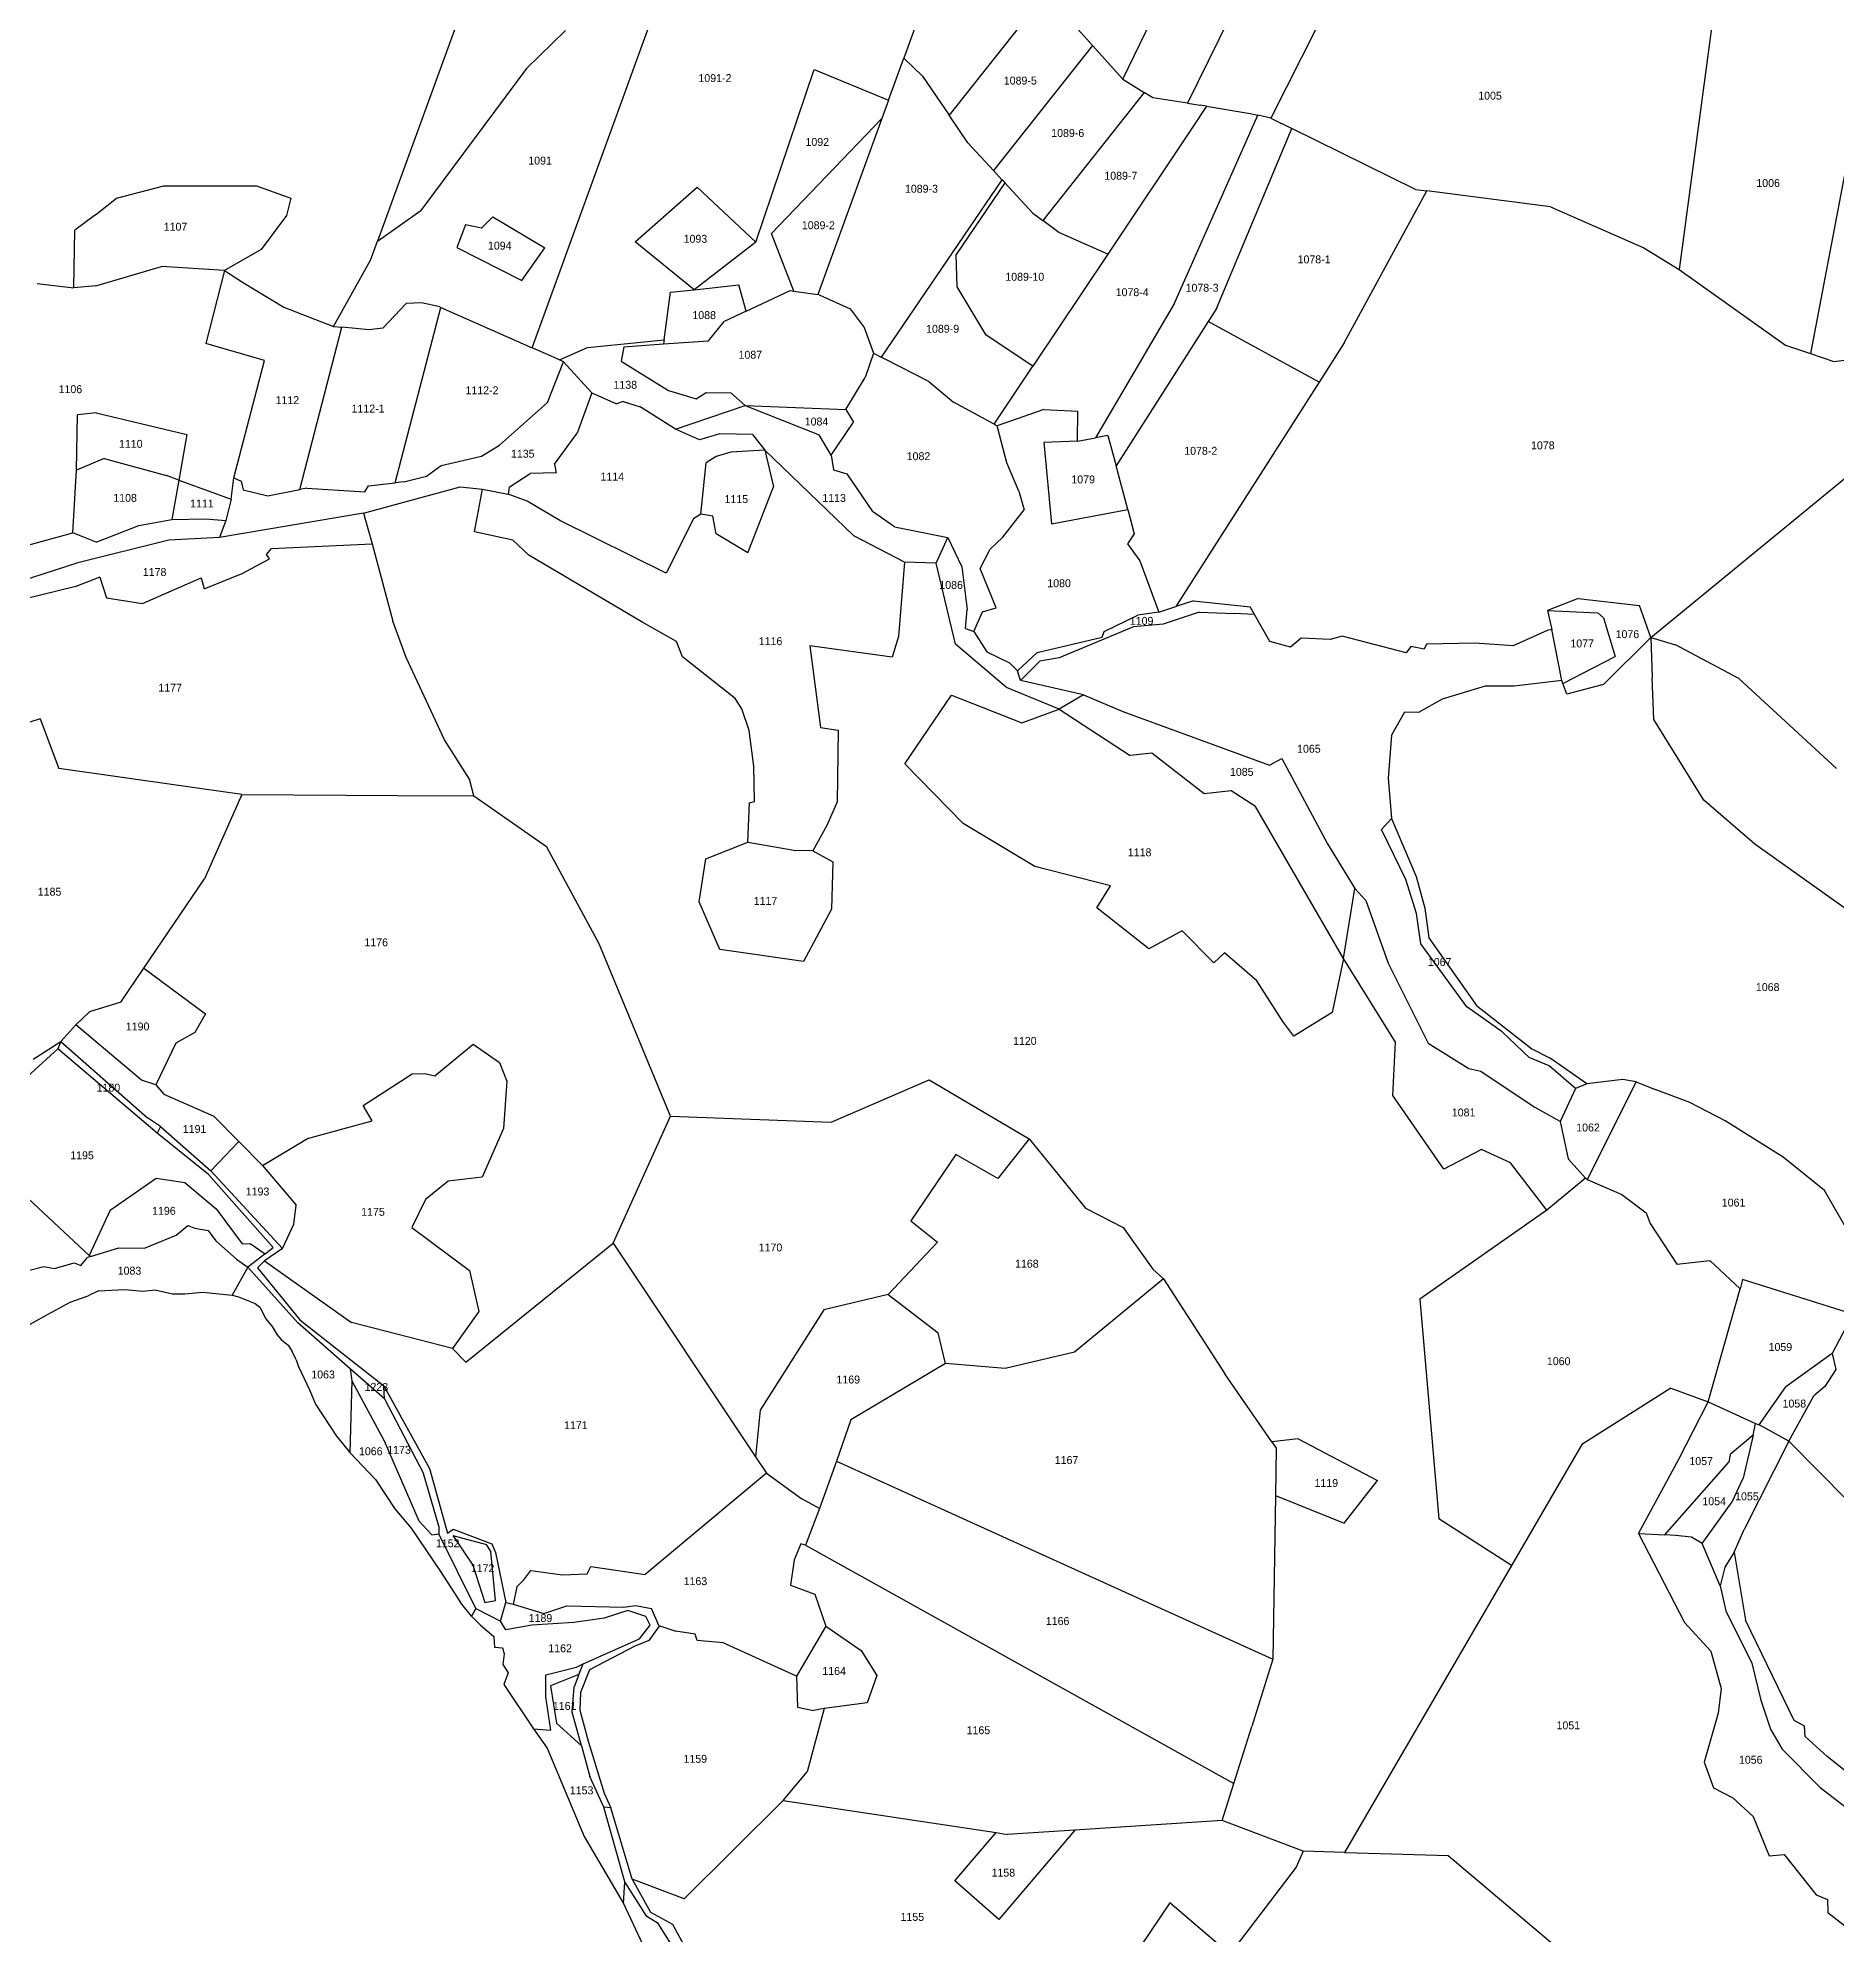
# Model space of a CAD drawing. Header units: metres. Extents: x 215864 to 218449, y 2702083 to 2704249.
# Drawn here: x 216965 to 217532, y 2702556 to 2703154 of the extents above; entities that cross this region are included whole.
import ezdxf
from ezdxf.enums import TextEntityAlignment as Align

# ---------------------------------------------------------------- set-up
doc = ezdxf.new("R2010")
doc.units = ezdxf.units.M

msp = doc.modelspace()

# ---------------------------------------------------------------- linework, layer by layer
at = {"layer": 'LIN'}
for p, q in [((217307.39, 2703140.97), (217352.82, 2703234.14)), ((217118.21, 2703215.71), (217072.42, 2703089.89)), ((217368.54, 2703216.33), (217327.79, 2703133.34)), ((217387.18, 2703194.06), (217354.1, 2703128.6)), ((217121.14, 2703056.21), (217168.11, 2703185.26)), ((217285.23, 2703170.73), (217252.66, 2703129.54)), ((217119.41, 2703144.25), (217131.63, 2703156.23)), ((217243.17, 2703160.84), (217238.34, 2703147.58)), ((217292.29, 2703157.75), (217297.87, 2703151.55)), ((217493.43, 2703159.43), (217482.89, 2703080.93)), ((217297.87, 2703151.55), (217266.67, 2703112.08)), ((217307.39, 2703140.97), (217297.87, 2703151.55)), ((217119.41, 2703144.25), (217086.08, 2703099.54)), ((217191.69, 2703089.54), (217210.1, 2703143.94)), ((217210.1, 2703143.94), (217233.52, 2703134.33)), ((217233.52, 2703134.33), (217238.34, 2703147.58)), ((217244.26, 2703141.89), (217238.34, 2703147.58)), ((217244.26, 2703141.89), (217252.66, 2703129.54)), ((217307.39, 2703140.97), (217314.18, 2703136.76)), ((217233.52, 2703134.33), (217231.4, 2703128.5)), ((217314.18, 2703136.76), (217282.22, 2703096.34)), ((217316.87, 2703135.08), (217314.18, 2703136.76)), ((217327.79, 2703133.34), (217316.87, 2703135.08)), ((217327.79, 2703133.34), (217331.86, 2703132.69)), ((217333.81, 2703132.37), (217329.47, 2703125.87)), ((217333.81, 2703132.37), (217331.86, 2703132.69)), ((217333.81, 2703132.37), (217347.56, 2703130.13)), ((217539.14, 2703132.3), (217524.23, 2703054.45)), ((217196.63, 2703092.3), (217231.4, 2703128.5)), ((217231.4, 2703128.5), (217211.21, 2703073.03)), ((217258.58, 2703120.83), (217252.66, 2703129.54)), ((217329.47, 2703125.87), (217302.69, 2703085.79)), ((217323.71, 2703070.24), (217349.99, 2703129.56)), ((217347.56, 2703130.13), (217349.99, 2703129.56)), ((217354.1, 2703128.6), (217349.99, 2703129.56)), ((217354.1, 2703128.6), (217360.68, 2703125.37)), ((217258.58, 2703120.83), (217266.67, 2703112.08)), ((217337.12, 2703068.79), (217360.68, 2703125.37)), ((217399.72, 2703106.17), (217360.68, 2703125.37)), ((217269.32, 2703109.22), (217231.22, 2703053.29)), ((217270.25, 2703108.21), (217254.85, 2703085.6)), ((217266.67, 2703112.08), (217269.32, 2703109.22)), ((217269.88, 2703108.62), (217269.32, 2703109.22)), ((217269.88, 2703108.62), (217270.25, 2703108.21)), ((217279.07, 2703098.68), (217270.25, 2703108.21)), ((216983.5, 2703098.19), (216990.05, 2703103.36)), ((216990.05, 2703103.36), (217005.03, 2703107.31)), ((217005.03, 2703107.31), (217034.23, 2703107.24)), ((217034.23, 2703107.24), (217045.07, 2703103.38)), ((217045.07, 2703103.38), (217043.64, 2703097.93)), ((217153.61, 2703089.59), (217173.2, 2703106.9)), ((217191.69, 2703089.54), (217173.2, 2703106.9)), ((217377.21, 2703057.75), (217403.29, 2703105.71)), ((217399.72, 2703106.17), (217403.29, 2703105.71)), ((217442.34, 2703100.68), (217403.29, 2703105.71)), ((216983.5, 2703098.19), (216976.99, 2703093.3)), ((217043.64, 2703097.93), (217035.65, 2703087.2)), ((217072.42, 2703089.89), (217086.08, 2703099.54)), ((217108.76, 2703097.54), (217105.23, 2703093.92)), ((217108.76, 2703097.54), (217125.14, 2703087.77)), ((217279.07, 2703098.68), (217282.22, 2703096.34)), ((217287.29, 2703092.57), (217282.22, 2703096.34)), ((217442.34, 2703100.68), (217471.68, 2703087.78)), ((216976.59, 2703075.1), (216976.99, 2703093.3)), ((217070.17, 2703083.81), (217072.42, 2703089.89)), ((217100.18, 2703095.02), (217097.38, 2703087.88)), ((217105.23, 2703093.92), (217100.18, 2703095.02)), ((217203.68, 2703074.1), (217196.63, 2703092.3)), ((217302.69, 2703085.79), (217287.29, 2703092.57)), ((217035.65, 2703087.2), (217024.11, 2703080.54)), ((217058.54, 2703062.96), (217070.17, 2703083.81)), ((217097.38, 2703087.88), (217117.89, 2703077.41)), ((217117.89, 2703077.41), (217125.14, 2703087.77)), ((217172.21, 2703074.53), (217153.61, 2703089.59)), ((217191.69, 2703089.54), (217172.21, 2703074.53)), ((217255.16, 2703075.42), (217254.85, 2703085.6)), ((217302.69, 2703085.79), (217279.02, 2703050.38)), ((217471.68, 2703087.78), (217482.89, 2703080.93)), ((216983.61, 2703075.77), (217004.31, 2703081.86)), ((217024.11, 2703080.54), (217004.31, 2703081.86)), ((217024.11, 2703080.54), (217018.3, 2703057.58)), ((217024.11, 2703080.54), (217029.79, 2703076.91)), ((217482.89, 2703080.93), (217516.39, 2703057.08)), ((216965.1, 2703076.44), (216976.59, 2703075.1)), ((216983.61, 2703075.77), (216976.59, 2703075.1)), ((217029.79, 2703076.91), (217042.8, 2703069.06)), ((217162.76, 2703058.76), (217164.82, 2703073.75)), ((217164.82, 2703073.75), (217172.21, 2703074.53)), ((217172.21, 2703074.53), (217186.3, 2703076.03)), ((217188.66, 2703067.78), (217186.3, 2703076.03)), ((217188.66, 2703067.78), (217202.52, 2703074.27)), ((217202.52, 2703074.27), (217203.68, 2703074.1)), ((217203.68, 2703074.1), (217211.21, 2703073.03)), ((217211.7, 2703072.96), (217211.21, 2703073.03)), ((217211.7, 2703072.96), (217221.44, 2703068.47)), ((217264.29, 2703060.22), (217255.16, 2703075.42)), ((217042.8, 2703069.06), (217058.54, 2703062.96)), ((217081.41, 2703070.14), (217074.12, 2703062.45)), ((217077.95, 2703013.62), (217092.32, 2703068.97)), ((217086.24, 2703070.39), (217081.41, 2703070.14)), ((217092.05, 2703069.1), (217086.24, 2703070.39)), ((217092.05, 2703069.1), (217092.32, 2703068.97)), ((217092.32, 2703068.97), (217121.14, 2703056.21)), ((217188.66, 2703067.78), (217181.72, 2703064.54)), ((217221.44, 2703068.47), (217225.86, 2703062.58)), ((217323.71, 2703070.24), (217298.81, 2703027.81)), ((217335.74, 2703066.63), (217334.37, 2703064.48)), ((217337.12, 2703068.79), (217335.74, 2703066.63)), ((217047.9, 2703011.52), (217061.19, 2703062.71)), ((217058.54, 2703062.96), (217061.19, 2703062.71)), ((217069.76, 2703061.9), (217061.19, 2703062.71)), ((217074.12, 2703062.45), (217069.76, 2703061.9)), ((217176.72, 2703058.46), (217181.72, 2703064.54)), ((217225.86, 2703062.58), (217228.82, 2703054.51)), ((217279.02, 2703050.38), (217264.29, 2703060.22)), ((217334.37, 2703064.48), (217305.28, 2703018.99)), ((217369.29, 2703045.35), (217334.37, 2703064.48)), ((217036.73, 2703052.26), (217018.3, 2703057.58)), ((217129.77, 2703052.39), (217121.14, 2703056.21)), ((217129.77, 2703052.39), (217138.56, 2703056.35)), ((217138.56, 2703056.35), (217162.76, 2703058.76)), ((217150.08, 2703056.55), (217149.2, 2703051.96)), ((217150.08, 2703056.55), (217162.58, 2703057.45)), ((217162.76, 2703058.76), (217162.58, 2703057.45)), ((217162.58, 2703057.45), (217176.72, 2703058.46)), ((217228.82, 2703054.51), (217226.21, 2703046.88)), ((217228.82, 2703054.51), (217231.22, 2703053.29)), ((217377.21, 2703057.75), (217369.29, 2703045.35)), ((217516.39, 2703057.08), (217524.23, 2703054.45)), ((217524.23, 2703054.45), (217531.66, 2703051.95)), ((217531.66, 2703051.95), (217550.29, 2703054.25)), ((217027.1, 2703015.17), (217036.73, 2703052.26)), ((217125.97, 2703038.96), (217131.07, 2703051.81)), ((217131.07, 2703051.81), (217129.77, 2703052.39)), ((217140.01, 2703042), (217131.07, 2703051.81)), ((217149.2, 2703051.96), (217164.14, 2703042.72)), ((217232.48, 2703052.65), (217231.22, 2703053.29)), ((217246.22, 2703045.64), (217232.48, 2703052.65)), ((217266.85, 2703032.16), (217279.02, 2703050.38)), ((217140.01, 2703042), (217135.34, 2703029.29)), ((217140.01, 2703042), (217147.71, 2703038.55)), ((217164.14, 2703042.72), (217172.85, 2703040.11)), ((217172.85, 2703040.11), (217175.98, 2703042.15)), ((217175.98, 2703042.15), (217183.81, 2703042)), ((217183.81, 2703042), (217188.35, 2703038.06)), ((217220.09, 2703036.75), (217226.21, 2703046.88)), ((217246.22, 2703045.64), (217254, 2703039.1)), ((217369.29, 2703045.35), (217324.13, 2702974.64)), ((217110.82, 2703025.49), (217125.97, 2703038.96)), ((217149.82, 2703039.26), (217147.71, 2703038.55)), ((217149.82, 2703039.26), (217155.25, 2703037.62)), ((217166.39, 2703030.57), (217155.25, 2703037.62)), ((217166.39, 2703030.57), (217188.35, 2703038.06)), ((217188.35, 2703038.06), (217220.09, 2703036.75)), ((217188.35, 2703038.06), (217211.63, 2703028.74)), ((217220.09, 2703036.75), (217222.52, 2703032.79)), ((217266.85, 2703032.16), (217254, 2703039.1)), ((217282.5, 2703036.79), (217267.82, 2703031.63)), ((217282.5, 2703036.79), (217293.26, 2703036.21)), ((217293.15, 2703026.74), (217293.26, 2703036.21)), ((216977.48, 2703017.65), (216977.8, 2703035.09)), ((216983.69, 2703035.68), (216977.8, 2703035.09)), ((216983.69, 2703035.68), (217012.25, 2703028.85)), ((217173.98, 2703027.17), (217166.39, 2703030.57)), ((217215.45, 2703022.41), (217222.52, 2703032.79)), ((217266.85, 2703032.16), (217267.82, 2703031.63)), ((217270.84, 2703019.96), (217267.82, 2703031.63)), ((217012.25, 2703028.85), (217009.74, 2703014.52)), ((217105.14, 2703022.09), (217110.82, 2703025.49)), ((217128.23, 2703019.54), (217135.34, 2703029.29)), ((217180.38, 2703029.04), (217173.98, 2703027.17)), ((217190.62, 2703028.92), (217180.38, 2703029.04)), ((217194.54, 2703023.92), (217183.79, 2703023.35)), ((217190.62, 2703028.92), (217194.54, 2703023.92)), ((217194.54, 2703023.92), (217197.22, 2703012.43)), ((217194.54, 2703023.92), (217222.59, 2702996.94)), ((217215.45, 2703022.41), (217211.63, 2703028.74)), ((217293.15, 2703026.74), (217282.53, 2703026.37)), ((217282.53, 2703026.37), (217284.88, 2703000.67)), ((217293.15, 2703026.74), (217298.81, 2703027.81)), ((217302.72, 2703028.54), (217298.81, 2703027.81)), ((217302.72, 2703028.54), (217305.28, 2703018.99)), ((216986.23, 2703021.36), (216977.48, 2703017.65)), ((216986.23, 2703021.36), (217005.83, 2703015.95)), ((217087.81, 2703015.79), (217092.44, 2703019.07)), ((217092.44, 2703019.07), (217105.14, 2703022.09)), ((217128.23, 2703019.54), (217128.78, 2703016.8)), ((217174.39, 2703003.75), (217176.04, 2703019.91)), ((217179.19, 2703021.98), (217176.04, 2703019.91)), ((217183.79, 2703023.35), (217179.19, 2703021.98)), ((217215.45, 2703022.41), (217216.18, 2703017.71)), ((217274.62, 2703011.06), (217270.84, 2703019.96)), ((217308.98, 2703005.22), (217305.28, 2703018.99)), ((216976.36, 2702997.86), (216977.48, 2703017.65)), ((217009.74, 2703014.52), (217005.83, 2703015.95)), ((217009.74, 2703014.52), (217007.55, 2703002.03)), ((217009.74, 2703014.52), (217026.19, 2703008.48)), ((217026.19, 2703008.48), (217027.1, 2703015.17)), ((217027.1, 2703015.17), (217029.36, 2703014.16)), ((217029.36, 2703014.16), (217029.99, 2703011.41)), ((217050.12, 2703011.96), (217047.9, 2703011.52)), ((217050.12, 2703011.96), (217068.36, 2703010.79)), ((217068, 2703004.05), (217098.46, 2703012.42)), ((217068.36, 2703010.79), (217069.57, 2703012.68)), ((217069.57, 2703012.68), (217077.95, 2703013.62)), ((217080.71, 2703013.93), (217077.95, 2703013.62)), ((217080.71, 2703013.93), (217087.81, 2703015.79)), ((217098.46, 2703012.42), (217105.52, 2703011.62)), ((217113.9, 2703012.25), (217113.58, 2703010.08)), ((217113.9, 2703012.25), (217120.48, 2703016.53)), ((217128.78, 2703016.8), (217120.48, 2703016.53)), ((217189.16, 2702991.55), (217197.22, 2703012.43)), ((217216.18, 2703017.71), (217220.4, 2703016.46)), ((217220.4, 2703016.46), (217228.47, 2703004.62)), ((217473.96, 2702964.9), (217537.24, 2703016.81)), ((217026.19, 2703008.48), (217024.57, 2703001.75)), ((217029.99, 2703011.41), (217037.79, 2703009.53)), ((217037.79, 2703009.53), (217047.9, 2703011.52)), ((217102.94, 2702998.14), (217105.52, 2703011.62)), ((217105.52, 2703011.62), (217113.58, 2703010.08)), ((217119.55, 2703007.87), (217113.58, 2703010.08)), ((217129.84, 2703001.8), (217119.55, 2703007.87)), ((217274.62, 2703011.06), (217276.27, 2703005.1)), ((216983.7, 2702994.97), (216997.08, 2703000.22)), ((216997.08, 2703000.22), (217007.55, 2703002.03)), ((217007.55, 2703002.03), (217018.11, 2703002.26)), ((217018.11, 2703002.26), (217024.57, 2703001.75)), ((217068, 2703004.05), (217022.61, 2702996.43)), ((217024.57, 2703001.75), (217022.61, 2702996.43)), ((217068, 2703004.05), (217070.72, 2702994.42)), ((217163.43, 2702985.18), (217129.84, 2703001.8)), ((217172, 2703002.24), (217163.43, 2702985.18)), ((217174.39, 2703003.75), (217172, 2703002.24)), ((217178.18, 2703003.11), (217174.39, 2703003.75)), ((217179.21, 2702997.53), (217178.18, 2703003.11)), ((217235.47, 2702999.78), (217228.47, 2703004.62)), ((217269.6, 2702996.52), (217276.27, 2703005.1)), ((217284.88, 2703000.67), (217308.98, 2703005.22)), ((217308.98, 2703005.22), (217311.04, 2702997.51)), ((216939, 2702987.75), (216976.36, 2702997.86)), ((216983.7, 2702994.97), (216976.36, 2702997.86)), ((217006.62, 2702995.52), (216977.91, 2702988.42)), ((217022.61, 2702996.43), (217006.62, 2702995.52)), ((217038.91, 2702992.89), (217070.72, 2702994.42)), ((217070.72, 2702994.42), (217077.19, 2702970.02)), ((217115.02, 2702995.56), (217102.94, 2702998.14)), ((217120.13, 2702990.83), (217115.02, 2702995.56)), ((217189.16, 2702991.55), (217179.21, 2702997.53)), ((217238.58, 2702988.66), (217222.59, 2702996.94)), ((217235.47, 2702999.78), (217252.2, 2702996.35)), ((217248.52, 2702988.29), (217252.2, 2702996.35)), ((217252.2, 2702996.35), (217256.66, 2702987.19)), ((217265.59, 2702992.69), (217269.6, 2702996.52)), ((217311.04, 2702997.51), (217308.95, 2702994.38)), ((217308.95, 2702994.38), (217312.76, 2702989.02)), ((216977.91, 2702988.42), (216909.36, 2702966.16)), ((217029.75, 2702985), (217038.36, 2702989.68)), ((217037.39, 2702991.03), (217038.91, 2702992.89)), ((217038.36, 2702989.68), (217037.39, 2702991.03)), ((217156.11, 2702969.65), (217120.13, 2702990.83)), ((217238.58, 2702988.66), (217236.67, 2702965.19)), ((217248.52, 2702988.29), (217238.58, 2702988.66)), ((217254.64, 2702962.77), (217248.52, 2702988.29)), ((217262.48, 2702986.65), (217265.59, 2702992.69)), ((217312.76, 2702989.02), (217318.75, 2702972.89)), ((216984.83, 2702983.94), (216977.24, 2702980.91)), ((216984.83, 2702983.94), (216986.91, 2702977.37)), ((216998.25, 2702975.56), (217016.78, 2702983.67)), ((217016.78, 2702983.67), (217017.7, 2702980.21)), ((217017.7, 2702980.21), (217029.75, 2702985)), ((217256.66, 2702987.19), (217258.36, 2702973.71)), ((217267.46, 2702974.24), (217262.48, 2702986.65)), ((216977.24, 2702980.91), (216955.42, 2702975.55)), ((216986.91, 2702977.37), (216998.25, 2702975.56)), ((217329.71, 2702976.45), (217324.13, 2702974.64)), ((217329.71, 2702976.45), (217347.58, 2702974.57)), ((217451.01, 2702977.2), (217441.39, 2702973.4)), ((217451.01, 2702977.2), (217470.4, 2702974.97)), ((217257.78, 2702967.75), (217258.36, 2702973.71)), ((217260.48, 2702966.81), (217263.15, 2702972.96)), ((217263.15, 2702972.96), (217267.46, 2702974.24)), ((217301.49, 2702966.73), (217312.2, 2702971.88)), ((217318.75, 2702972.89), (217312.2, 2702971.88)), ((217318.75, 2702972.89), (217324.13, 2702974.64)), ((217331.48, 2702972.9), (217320.15, 2702969.1)), ((217331.48, 2702972.9), (217342.67, 2702972.4)), ((217348.99, 2702972.09), (217342.67, 2702972.4)), ((217348.99, 2702972.09), (217347.58, 2702974.57)), ((217353.83, 2702963.57), (217348.99, 2702972.09)), ((217441.39, 2702973.4), (217457.26, 2702972.67)), ((217441.39, 2702973.4), (217442.68, 2702967.4)), ((217457.26, 2702972.67), (217459.01, 2702971.09)), ((217459.01, 2702971.09), (217462.67, 2702958.88)), ((217473.96, 2702964.9), (217470.4, 2702974.97)), ((217081.4, 2702958.53), (217077.19, 2702970.02)), ((217166.67, 2702963.58), (217156.11, 2702969.65)), ((217236.67, 2702965.19), (217234.68, 2702958.69)), ((217257.78, 2702967.75), (217260.48, 2702966.81)), ((217260.48, 2702966.81), (217264.57, 2702960.34)), ((217280.43, 2702960.13), (217300.87, 2702965.01)), ((217310.82, 2702968.28), (217287.36, 2702958.43)), ((217300.87, 2702965.01), (217301.49, 2702966.73)), ((217320.15, 2702969.1), (217310.82, 2702968.28)), ((217363.62, 2702964.71), (217360.31, 2702961.8)), ((217372.78, 2702964.28), (217363.62, 2702964.71)), ((217376.6, 2702965.32), (217372.78, 2702964.28)), ((217396.8, 2702960.08), (217376.6, 2702965.32)), ((217441.28, 2702967.09), (217430.5, 2702962.25)), ((217442.68, 2702967.4), (217441.28, 2702967.09)), ((217445.85, 2702951.29), (217442.68, 2702967.4)), ((217473.96, 2702964.9), (217459.03, 2702950)), ((217473.96, 2702964.9), (217474.33, 2702952.11)), ((217473.96, 2702964.9), (217481.75, 2702962.57)), ((217093.47, 2702932.62), (217081.4, 2702958.53)), ((217168.56, 2702958.73), (217166.67, 2702963.58)), ((217185.2, 2702945.63), (217168.56, 2702958.73)), ((217234.68, 2702958.69), (217208.74, 2702962.25)), ((217208.74, 2702962.25), (217212.09, 2702936.54)), ((217270.74, 2702949.14), (217254.64, 2702962.77)), ((217264.57, 2702960.34), (217271.7, 2702956.88)), ((217274.18, 2702954.4), (217280.43, 2702960.13)), ((217287.36, 2702958.43), (217281.22, 2702957.39)), ((217360.31, 2702961.8), (217353.83, 2702963.57)), ((217398.22, 2702962.07), (217396.8, 2702960.08)), ((217402.44, 2702961.18), (217398.22, 2702962.07)), ((217403.19, 2702962.79), (217402.44, 2702961.18)), ((217418.46, 2702963.08), (217403.19, 2702962.79)), ((217430.5, 2702962.25), (217418.46, 2702963.08)), ((217446.23, 2702950.41), (217462.67, 2702958.88)), ((217501.73, 2702951.92), (217481.75, 2702962.57)), ((217271.7, 2702956.88), (217274.18, 2702954.4)), ((217275.13, 2702951.26), (217274.18, 2702954.4)), ((217281.22, 2702957.39), (217275.13, 2702951.26)), ((217474.83, 2702938.98), (217474.33, 2702952.11)), ((217238.65, 2702925.07), (217253.35, 2702946.69)), ((217253.35, 2702946.69), (217275.56, 2702937.94)), ((217287.34, 2702942.28), (217270.74, 2702949.14)), ((217295.04, 2702946.74), (217275.13, 2702951.26)), ((217295.04, 2702946.74), (217287.34, 2702942.28)), ((217295.04, 2702946.74), (217307.44, 2702941.53)), ((217421.68, 2702949.5), (217408.16, 2702945.42)), ((217430.86, 2702949.5), (217421.68, 2702949.5)), ((217445.85, 2702951.29), (217430.86, 2702949.5)), ((217446.23, 2702950.41), (217445.85, 2702951.29)), ((217447.47, 2702947.01), (217446.23, 2702950.41)), ((217459.03, 2702950), (217447.47, 2702947.01)), ((217532.47, 2702923.56), (217501.73, 2702951.92)), ((217187.33, 2702942.35), (217185.2, 2702945.63)), ((217189.64, 2702935.5), (217187.33, 2702942.35)), ((217275.56, 2702937.94), (217287.34, 2702942.28)), ((217287.34, 2702942.28), (217309.77, 2702927.67)), ((217307.44, 2702941.53), (217353.73, 2702924.61)), ((217396.3, 2702941.32), (217392.1, 2702934.04)), ((217400.67, 2702941.17), (217396.3, 2702941.32)), ((217408.16, 2702945.42), (217400.67, 2702941.17)), ((216965.98, 2702939.19), (216909.74, 2702921.23)), ((216965.98, 2702939.19), (216971.93, 2702923.57)), ((217191.05, 2702924.35), (217189.64, 2702935.5)), ((217212.09, 2702936.54), (217217.63, 2702935.6)), ((217217.63, 2702935.6), (217217.36, 2702913.04)), ((217490.63, 2702913.62), (217474.83, 2702938.98)), ((217101.35, 2702920.16), (217093.47, 2702932.62)), ((217316.62, 2702928.4), (217309.77, 2702927.67)), ((217333.07, 2702915.62), (217316.62, 2702928.4)), ((217392.1, 2702934.04), (217391.06, 2702920.49)), ((217029.63, 2702915.37), (216971.93, 2702923.57)), ((217191.25, 2702913.11), (217191.05, 2702924.35)), ((217257.1, 2702906.24), (217238.65, 2702925.07)), ((217353.73, 2702924.61), (217357.54, 2702926.68)), ((217357.54, 2702926.68), (217372.02, 2702899.78)), ((217102.73, 2702914.91), (217101.35, 2702920.16)), ((217341.59, 2702916.53), (217333.07, 2702915.62)), ((217349.28, 2702911.59), (217341.59, 2702916.53)), ((217391.06, 2702920.49), (217392.16, 2702907.85)), ((217029.63, 2702915.37), (217017.83, 2702888.73)), ((217029.63, 2702915.37), (217078.55, 2702915.06)), ((217078.55, 2702915.06), (217102.73, 2702914.91)), ((217102.73, 2702914.91), (217125.69, 2702899.01)), ((217189.18, 2702900.31), (217189.68, 2702912.79)), ((217189.68, 2702912.79), (217191.25, 2702913.11)), ((217217.36, 2702913.04), (217214.22, 2702905.82)), ((217377, 2702863.62), (217349.28, 2702911.59)), ((217506.68, 2702899.66), (217490.63, 2702913.62)), ((217214.22, 2702905.82), (217209.64, 2702897.55)), ((217279.65, 2702892.63), (217257.1, 2702906.24)), ((217392.16, 2702907.85), (217388.96, 2702904.31)), ((217396.68, 2702888.59), (217388.96, 2702904.31)), ((217392.16, 2702907.85), (217399.97, 2702889.52)), ((217142.33, 2702868.27), (217125.69, 2702899.01)), ((217175.92, 2702895.1), (217189.18, 2702900.31)), ((217189.18, 2702900.31), (217204.31, 2702897.66)), ((217372.02, 2702899.78), (217380.54, 2702885.74)), ((217540.27, 2702875.81), (217506.68, 2702899.66)), ((217173.86, 2702881.49), (217175.92, 2702895.1)), ((217209.64, 2702897.55), (217204.31, 2702897.66)), ((217209.64, 2702897.55), (217215.97, 2702894.12)), ((217215.97, 2702894.12), (217215.58, 2702879.25)), ((217303.52, 2702886.52), (217279.65, 2702892.63)), ((216998.72, 2702860.63), (217017.83, 2702888.73)), ((217299.27, 2702879.65), (217303.52, 2702886.52)), ((217400.06, 2702877.85), (217396.68, 2702888.59)), ((217399.97, 2702889.52), (217402.62, 2702879.57)), ((217180.36, 2702866.49), (217173.86, 2702881.49)), ((217377, 2702863.62), (217380.54, 2702885.74)), ((217380.54, 2702885.74), (217384.01, 2702881.96)), ((217384.01, 2702881.96), (217391.14, 2702862.18)), ((217215.58, 2702879.25), (217206.75, 2702862.74)), ((217315.62, 2702866.71), (217299.27, 2702879.65)), ((217401.42, 2702868.31), (217400.06, 2702877.85)), ((217402.62, 2702879.57), (217403.95, 2702870.13)), ((217326.11, 2702872.37), (217315.62, 2702866.71)), ((217336.11, 2702862.28), (217326.11, 2702872.37)), ((217403.95, 2702870.13), (217418.98, 2702848.84)), ((217164.79, 2702813.89), (217142.33, 2702868.27)), ((217206.75, 2702862.74), (217180.36, 2702866.49)), ((217339.5, 2702865.42), (217336.11, 2702862.28)), ((217349.72, 2702856.64), (217339.5, 2702865.42)), ((217377, 2702863.62), (217373.41, 2702846.65)), ((217393.43, 2702837.31), (217377, 2702863.62)), ((217415.91, 2702848.41), (217401.42, 2702868.31)), ((216991.45, 2702849.92), (216998.72, 2702860.63)), ((216998.72, 2702860.63), (217018.15, 2702846.18)), ((217357.91, 2702843.74), (217349.72, 2702856.64)), ((217391.14, 2702862.18), (217403.68, 2702836.96)), ((216977.26, 2702842.76), (216981.56, 2702846.85)), ((216991.45, 2702849.92), (216981.56, 2702846.85)), ((217018.15, 2702846.18), (217014.79, 2702840.28)), ((217373.41, 2702846.65), (217361.38, 2702839.13)), ((217427.09, 2702840.53), (217415.91, 2702848.41)), ((217418.98, 2702848.84), (217436.43, 2702835.21)), ((216972.49, 2702837.5), (216977.26, 2702842.76)), ((216997.99, 2702825.25), (216977.26, 2702842.76)), ((217014.79, 2702840.28), (217008.83, 2702836.94)), ((217361.38, 2702839.13), (217357.91, 2702843.74)), ((217435.61, 2702832.46), (217427.09, 2702840.53)), ((216971.6, 2702835.2), (216942.55, 2702808.71)), ((216963.76, 2702831.92), (216972.49, 2702837.5)), ((216972.49, 2702837.5), (216971.6, 2702835.2)), ((217002.92, 2702808.6), (216971.6, 2702835.2)), ((216972.49, 2702837.5), (216999.88, 2702813.37)), ((217008.83, 2702836.94), (217002.45, 2702823.82)), ((217090.42, 2702826.69), (217102.56, 2702836.6)), ((217102.56, 2702836.6), (217110.82, 2702830.86)), ((217392.54, 2702820.42), (217393.43, 2702837.31)), ((217403.68, 2702836.96), (217416.51, 2702829)), ((217436.43, 2702835.21), (217442.15, 2702832.27)), ((217067.85, 2702817.31), (217083.33, 2702827.26)), ((217083.33, 2702827.26), (217087.36, 2702827.39)), ((217087.36, 2702827.39), (217090.42, 2702826.69)), ((217110.82, 2702830.86), (217113.12, 2702824.99)), ((217416.51, 2702829), (217420.32, 2702828.18)), ((217420.32, 2702828.18), (217437.45, 2702816.69)), ((217441.91, 2702829.8), (217435.61, 2702832.46)), ((217450.2, 2702822.64), (217441.91, 2702829.8)), ((217453.72, 2702824.11), (217442.15, 2702832.27)), ((217002.45, 2702823.82), (216997.99, 2702825.25)), ((217002.45, 2702823.82), (217004.99, 2702820.83)), ((217004.99, 2702820.83), (217020.79, 2702813.96)), ((217113.12, 2702824.99), (217112.13, 2702810.06)), ((217215.48, 2702812.09), (217246.35, 2702825.42)), ((217246.35, 2702825.42), (217277.87, 2702806.77)), ((217450.2, 2702822.64), (217445.38, 2702812.24)), ((217453.72, 2702824.11), (217450.2, 2702822.64)), ((217465.07, 2702825.52), (217453.72, 2702824.11)), ((217469.28, 2702824.77), (217453.89, 2702793.97)), ((217469.28, 2702824.77), (217465.07, 2702825.52)), ((217469.28, 2702824.77), (217475.33, 2702822.33)), ((217486.2, 2702818.29), (217475.33, 2702822.33)), ((217070.72, 2702812.45), (217067.85, 2702817.31)), ((217408.63, 2702797.24), (217392.54, 2702820.42)), ((217445.38, 2702812.24), (217437.45, 2702816.69)), ((217497.4, 2702812.45), (217486.2, 2702818.29)), ((217003.99, 2702810.65), (216999.88, 2702813.37)), ((217003.99, 2702810.65), (217002.92, 2702808.6)), ((217003.99, 2702810.65), (217019.79, 2702796.66)), ((217020.79, 2702813.96), (217028.64, 2702805.99)), ((217050.36, 2702806.85), (217070.72, 2702812.45)), ((217112.13, 2702810.06), (217105.44, 2702794.69)), ((217146.72, 2702773.87), (217164.79, 2702813.89)), ((217164.79, 2702813.89), (217215.48, 2702812.09)), ((217445.38, 2702812.24), (217447.83, 2702800.49)), ((217515.65, 2702800.98), (217497.4, 2702812.45)), ((216944.36, 2702804.66), (216981.44, 2702770.04)), ((217019.11, 2702795.55), (217002.92, 2702808.6)), ((217028.64, 2702805.99), (217019.79, 2702796.66)), ((217028.64, 2702805.99), (217036.09, 2702798.42)), ((217036.09, 2702798.42), (217050.36, 2702806.85)), ((217277.87, 2702806.77), (217268.03, 2702794.25)), ((217277.87, 2702806.77), (217295.65, 2702784.91)), ((217420.57, 2702803.44), (217408.63, 2702797.24)), ((217429.64, 2702799.26), (217420.57, 2702803.44)), ((217019.79, 2702796.66), (217042.41, 2702772.24)), ((217036.09, 2702798.42), (217046.77, 2702785.87)), ((217254.79, 2702801.83), (217240.59, 2702780.94)), ((217268.03, 2702794.25), (217254.79, 2702801.83)), ((217441.12, 2702784.33), (217429.64, 2702799.26)), ((217453.37, 2702794.34), (217447.83, 2702800.49)), ((217528.67, 2702790.45), (217515.65, 2702800.98)), ((216988.11, 2702784.25), (217002.54, 2702794.38)), ((217002.54, 2702794.38), (217011.63, 2702793.02)), ((217011.63, 2702793.02), (217021.55, 2702784.69)), ((217039.49, 2702772.51), (217019.11, 2702795.55)), ((217094.71, 2702793.48), (217087.56, 2702787.64)), ((217105.44, 2702794.69), (217094.71, 2702793.48)), ((217453.37, 2702794.34), (217441.12, 2702784.33)), ((217453.89, 2702793.97), (217453.37, 2702794.34)), ((217453.89, 2702793.97), (217464.78, 2702789.26)), ((217046.01, 2702779.87), (217046.77, 2702785.87)), ((217087.56, 2702787.64), (217083.26, 2702778.83)), ((217295.65, 2702784.91), (217307.52, 2702778.8)), ((217464.78, 2702789.26), (217472.46, 2702783.47)), ((217535.8, 2702778.12), (217528.67, 2702790.45)), ((216988.11, 2702784.25), (216981.44, 2702770.04)), ((217008.92, 2702776.37), (217012.62, 2702779.44)), ((217012.62, 2702779.44), (217014.77, 2702778.64)), ((217021.55, 2702784.69), (217029.7, 2702773.64)), ((217042.41, 2702772.24), (217046.01, 2702779.87)), ((217083.26, 2702778.83), (217101.4, 2702765.25)), ((217240.59, 2702780.94), (217248.95, 2702774.23)), ((217307.52, 2702778.8), (217316.9, 2702765.68)), ((217441.12, 2702784.33), (217401.09, 2702756.21)), ((217472.46, 2702783.47), (217473.73, 2702780.05)), ((217473.73, 2702780.05), (217482.09, 2702767.27)), ((216998.93, 2702772.28), (217008.92, 2702776.37)), ((217014.77, 2702778.64), (217018.94, 2702777.86)), ((217018.94, 2702777.86), (217021.41, 2702774.68)), ((217021.41, 2702774.68), (217027.97, 2702768.9)), ((217029.7, 2702773.64), (217032.22, 2702773.74)), ((217032.22, 2702773.74), (217036.92, 2702770.5)), ((217100.29, 2702736.41), (217146.72, 2702773.87)), ((217146.72, 2702773.87), (217191.56, 2702706.57)), ((217248.95, 2702774.23), (217233.44, 2702757.75)), ((216970.5, 2702765.94), (216976.74, 2702767.7)), ((216976.74, 2702767.7), (216978.82, 2702766.81)), ((216978.82, 2702766.81), (216980.95, 2702769.38)), ((216981.87, 2702769.64), (216980.95, 2702769.38)), ((216981.87, 2702769.64), (216981.44, 2702770.04)), ((216981.87, 2702769.64), (216990.82, 2702772.38)), ((216990.82, 2702772.38), (216998.93, 2702772.28)), ((217027.97, 2702768.9), (217031.51, 2702766.28)), ((217036.92, 2702770.5), (217031.51, 2702766.28)), ((217036.77, 2702768.29), (217034.53, 2702766.11)), ((217042.41, 2702772.24), (217036.77, 2702768.29)), ((217036.77, 2702768.29), (217064.2, 2702748.88)), ((217036.92, 2702770.5), (217039.49, 2702772.51)), ((217482.09, 2702767.27), (217492.5, 2702768.4)), ((217502.14, 2702759.49), (217492.5, 2702768.4)), ((216962.24, 2702765.25), (216967.21, 2702766.52)), ((216967.21, 2702766.52), (216970.5, 2702765.94)), ((217031.51, 2702766.28), (217026.59, 2702757.46)), ((217031.51, 2702766.28), (217047.31, 2702748.82)), ((217034.53, 2702766.11), (217047.9, 2702749.69)), ((217101.4, 2702765.25), (217104.36, 2702752.35)), ((217320.2, 2702762.66), (217292.21, 2702739.55)), ((217320.2, 2702762.66), (217316.9, 2702765.68)), ((217320.2, 2702762.66), (217339.61, 2702732.7)), ((217502.82, 2702762.41), (217502.14, 2702759.49)), ((217537.59, 2702751.51), (217502.82, 2702762.41)), ((216967.36, 2702750.83), (216975.51, 2702755.3)), ((216975.51, 2702755.3), (216981.13, 2702757.31)), ((216984.44, 2702758.89), (216981.13, 2702757.31)), ((216984.44, 2702758.89), (216992.75, 2702759.28)), ((216992.75, 2702759.28), (216998.43, 2702758.72)), ((216998.43, 2702758.72), (217002.23, 2702759.2)), ((217002.23, 2702759.2), (217007.72, 2702757.94)), ((217007.72, 2702757.94), (217011.67, 2702757.94)), ((217011.67, 2702757.94), (217017.27, 2702758.4)), ((217017.27, 2702758.4), (217026.59, 2702757.46)), ((217026.59, 2702757.46), (217028.57, 2702756.99)), ((217028.57, 2702756.99), (217033.85, 2702754.85)), ((217033.85, 2702754.85), (217035.23, 2702753.71)), ((217233.44, 2702757.75), (217213.15, 2702752.88)), ((217233.44, 2702757.75), (217249.2, 2702745.65)), ((217401.09, 2702756.21), (217407.03, 2702687)), ((217491.98, 2702723.82), (217502.14, 2702759.49)), ((216959.54, 2702746.43), (216967.36, 2702750.83)), ((217035.23, 2702753.71), (217037.2, 2702749.99)), ((217037.2, 2702749.99), (217039.19, 2702747.58)), ((217063.75, 2702734.27), (217047.31, 2702748.82)), ((217047.9, 2702749.69), (217074.34, 2702728.9)), ((217096.02, 2702740.71), (217064.2, 2702748.88)), ((217104.36, 2702752.35), (217096.02, 2702740.71)), ((217213.15, 2702752.88), (217193.11, 2702721.24)), ((217537.59, 2702751.51), (217531.07, 2702739.07)), ((217039.19, 2702747.58), (217040.71, 2702745.04)), ((217040.71, 2702745.04), (217041.99, 2702743.52)), ((217041.99, 2702743.52), (217044.2, 2702741.77)), ((217251.53, 2702735.98), (217249.2, 2702745.65)), ((217044.2, 2702741.77), (217045.37, 2702739.96)), ((217046.75, 2702737.12), (217045.37, 2702739.96)), ((217046.75, 2702737.12), (217047.33, 2702735.17)), ((217096.02, 2702740.71), (217100.29, 2702736.41)), ((217292.21, 2702739.55), (217270.33, 2702734.33)), ((217531.07, 2702739.07), (217516.47, 2702728.59)), ((217531.07, 2702739.07), (217532.23, 2702734.03)), ((217047.33, 2702735.17), (217051.03, 2702727.46)), ((217074.61, 2702724.78), (217063.75, 2702734.27)), ((217063.75, 2702734.27), (217064.25, 2702730.5)), ((217251.53, 2702735.98), (217221.69, 2702718.14)), ((217270.33, 2702734.33), (217251.53, 2702735.98)), ((217354.38, 2702711.25), (217339.61, 2702732.7)), ((217532.23, 2702734.03), (217528.77, 2702728.68)), ((217051.03, 2702727.46), (217052.88, 2702723.14)), ((217064.25, 2702730.5), (217063.71, 2702707.9)), ((217064.25, 2702730.5), (217074.52, 2702711.58)), ((217074.61, 2702724.78), (217074.34, 2702728.9)), ((217074.34, 2702728.9), (217088.78, 2702702.81)), ((217480.24, 2702728.2), (217452.18, 2702710.37)), ((217480.24, 2702728.2), (217491.98, 2702723.82)), ((217508.07, 2702716.66), (217516.47, 2702728.59)), ((217517.49, 2702711.5), (217525.36, 2702725.79)), ((217528.77, 2702728.68), (217525.36, 2702725.79)), ((217052.88, 2702723.14), (217059.51, 2702713.01)), ((217074.61, 2702724.78), (217086.93, 2702701.25)), ((217193.11, 2702721.24), (217191.56, 2702706.57)), ((217482.74, 2702705.74), (217491.98, 2702723.82)), ((217491.98, 2702723.82), (217506.95, 2702717.06)), ((217059.51, 2702713.01), (217063.71, 2702707.9)), ((217221.69, 2702718.14), (217217.08, 2702705.17)), ((217506.2, 2702713.35), (217498.93, 2702707.23)), ((217506.2, 2702713.35), (217503.05, 2702699.79)), ((217506.2, 2702713.35), (217506.95, 2702717.06)), ((217506.95, 2702717.06), (217508.07, 2702716.66)), ((217517.49, 2702711.5), (217508.07, 2702716.66)), ((217063.71, 2702707.9), (217071.73, 2702699.41)), ((217074.52, 2702711.58), (217085.44, 2702686.36)), ((217362.76, 2702712.17), (217354.38, 2702711.25)), ((217354.38, 2702711.25), (217355.75, 2702709.26)), ((217355.75, 2702709.26), (217355.53, 2702694.28)), ((217362.76, 2702712.17), (217387.74, 2702699.05)), ((217452.18, 2702710.37), (217430.02, 2702672.3)), ((217498.93, 2702707.23), (217498.48, 2702704.88)), ((217517.49, 2702711.5), (217503.34, 2702683.6)), ((217517.49, 2702711.5), (217557.84, 2702670.45)), ((217091.73, 2702684.69), (217086.93, 2702701.25)), ((217088.78, 2702702.81), (217094.43, 2702682.49)), ((217195.03, 2702701.34), (217156.83, 2702669.42)), ((217191.56, 2702706.57), (217195.03, 2702701.34)), ((217195.03, 2702701.34), (217206.22, 2702693.23)), ((217217.08, 2702705.17), (217211.77, 2702690.26)), ((217217.08, 2702705.17), (217354.78, 2702642.7)), ((217470.02, 2702682.36), (217482.74, 2702705.74)), ((217478.33, 2702681.9), (217498.48, 2702704.88)), ((217071.73, 2702699.41), (217077.81, 2702690.12)), ((217377.2, 2702685.63), (217387.74, 2702699.05)), ((217499.54, 2702692.35), (217503.05, 2702699.79)), ((217077.81, 2702690.12), (217082.98, 2702683.98)), ((217211.77, 2702690.26), (217206.22, 2702693.23)), ((217211.77, 2702690.26), (217207.35, 2702678.68)), ((217355.53, 2702694.28), (217354.78, 2702642.7)), ((217355.53, 2702694.28), (217377.2, 2702685.63)), ((217490.11, 2702679.23), (217499.54, 2702692.35)), ((217082.98, 2702683.98), (217092.28, 2702670.39)), ((217085.44, 2702686.36), (217089.57, 2702681.95)), ((217091.73, 2702684.69), (217091.68, 2702682.29)), ((217094.43, 2702682.49), (217096.26, 2702683.75)), ((217096.26, 2702683.75), (217108.41, 2702679.07)), ((217430.02, 2702672.3), (217407.03, 2702687)), ((217500.17, 2702676.42), (217503.34, 2702683.6)), ((217089.57, 2702681.95), (217091.68, 2702682.29)), ((217103.37, 2702658.68), (217091.68, 2702682.29)), ((217096.11, 2702681.68), (217102.42, 2702672.31)), ((217096.11, 2702681.68), (217106.71, 2702678.89)), ((217108.09, 2702676.62), (217106.71, 2702678.89)), ((217108.41, 2702679.07), (217109.56, 2702676.34)), ((217205.93, 2702679.1), (217203.79, 2702674.09)), ((217207.35, 2702678.68), (217205.93, 2702679.1)), ((217207.35, 2702678.68), (217342.45, 2702603.54)), ((217470.02, 2702682.36), (217484.59, 2702654.24)), ((217470.02, 2702682.36), (217478.33, 2702681.9)), ((217481.74, 2702681.71), (217478.33, 2702681.9)), ((217486.79, 2702681.24), (217481.74, 2702681.71)), ((217490.11, 2702679.23), (217486.79, 2702681.24)), ((217495.75, 2702665.81), (217490.11, 2702679.23)), ((217102.42, 2702672.31), (217106.27, 2702660.54)), ((217109.59, 2702661.19), (217108.09, 2702676.62)), ((217109.56, 2702676.34), (217112.9, 2702660.55)), ((217138.52, 2702669.64), (217139.63, 2702671.96)), ((217139.63, 2702671.96), (217156.83, 2702669.42)), ((217203.79, 2702674.09), (217202.6, 2702666.06)), ((217430.02, 2702672.3), (217377.35, 2702581.79)), ((217497.29, 2702671.76), (217495.75, 2702665.81)), ((217500.17, 2702676.42), (217497.29, 2702671.76)), ((217500.17, 2702676.42), (217503.81, 2702655.06)), ((217092.28, 2702670.39), (217098.56, 2702660.54)), ((217116.3, 2702665.53), (217115.2, 2702660.05)), ((217116.3, 2702665.53), (217118.54, 2702667.72)), ((217118.54, 2702667.72), (217120.78, 2702670.66)), ((217120.78, 2702670.66), (217130.77, 2702669.28)), ((217130.77, 2702669.28), (217138.52, 2702669.64)), ((217202.6, 2702666.06), (217210.25, 2702663.23)), ((217495.75, 2702665.81), (217497.55, 2702658.01)), ((217102.04, 2702656.33), (217098.56, 2702660.54)), ((217106.27, 2702660.54), (217109.59, 2702661.19)), ((217111.19, 2702654.71), (217112.9, 2702660.55)), ((217112.9, 2702660.55), (217115.2, 2702660.05)), ((217115.2, 2702660.05), (217124.86, 2702657.1)), ((217124.86, 2702657.1), (217132.06, 2702659.55)), ((217132.06, 2702659.55), (217150.03, 2702659.16)), ((217150.03, 2702659.16), (217153.76, 2702659.66)), ((217153.76, 2702659.66), (217158.83, 2702658.66)), ((217210.25, 2702663.23), (217213.8, 2702653.14)), ((217103.37, 2702658.68), (217102.04, 2702656.33)), ((217102.04, 2702656.33), (217104.85, 2702653.41)), ((217103.37, 2702658.68), (217111.19, 2702654.71)), ((217104.85, 2702653.41), (217109.07, 2702649.88)), ((217112.86, 2702651.96), (217111.19, 2702654.71)), ((217121.08, 2702653.4), (217112.86, 2702651.96)), ((217134.31, 2702654.28), (217121.08, 2702653.4)), ((217143.83, 2702655.65), (217134.31, 2702654.28)), ((217151.35, 2702658.03), (217143.83, 2702655.65)), ((217157.03, 2702656.17), (217151.35, 2702658.03)), ((217155.02, 2702649.18), (217158.35, 2702653.45)), ((217158.35, 2702653.45), (217157.03, 2702656.17)), ((217161.06, 2702653.37), (217158.83, 2702658.66)), ((217161.06, 2702653.37), (217161.17, 2702653.1)), ((217161.06, 2702653.37), (217166.49, 2702651.53)), ((217484.59, 2702654.24), (217492.85, 2702645.22)), ((217497.55, 2702658.01), (217505.77, 2702641.42)), ((217519.08, 2702623.41), (217503.81, 2702655.06)), ((217109.07, 2702649.88), (217109.27, 2702646.53)), ((217137.21, 2702641.24), (217155.02, 2702649.18)), ((217157.94, 2702648.56), (217153.49, 2702646.78)), ((217161.17, 2702653.1), (217157.94, 2702648.56)), ((217172.52, 2702650.59), (217166.49, 2702651.53)), ((217173.16, 2702648.61), (217172.52, 2702650.59)), ((217181.36, 2702647.87), (217173.16, 2702648.61)), ((217204.49, 2702637.34), (217181.36, 2702647.87)), ((217213.8, 2702653.14), (217204.49, 2702637.34)), ((217213.8, 2702653.14), (217224.91, 2702645.49)), ((217109.27, 2702646.53), (217111.82, 2702646.34)), ((217111.82, 2702646.34), (217112.35, 2702644.45)), ((217112.35, 2702644.45), (217111.95, 2702641.08)), ((217135.12, 2702640.21), (217137.21, 2702641.24)), ((217135.91, 2702637.88), (217137.21, 2702641.24)), ((217153.49, 2702646.78), (217139.21, 2702639.35)), ((217224.91, 2702645.49), (217229.89, 2702637.57)), ((217354.78, 2702642.7), (217348.1, 2702621.45)), ((217492.85, 2702645.22), (217496.14, 2702633.52)), ((217505.77, 2702641.42), (217508.58, 2702629.83)), ((217111.95, 2702641.08), (217113.63, 2702638.45)), ((217113.63, 2702638.45), (217112.25, 2702634.78)), ((217125.46, 2702637.79), (217135.12, 2702640.21)), ((217125.52, 2702630.84), (217125.46, 2702637.79)), ((217135.91, 2702637.88), (217126.93, 2702634.36)), ((217135.91, 2702637.88), (217134.44, 2702634.04)), ((217139.21, 2702639.35), (217136.45, 2702632.25)), ((217204.49, 2702637.34), (217204.81, 2702627.55)), ((217229.89, 2702637.57), (217226.76, 2702628.94)), ((217112.25, 2702634.78), (217121.54, 2702620.79)), ((217127.05, 2702620.32), (217125.52, 2702630.84)), ((217126.93, 2702634.36), (217128.8, 2702622.53)), ((217133.77, 2702626.04), (217134.44, 2702634.04)), ((217136.45, 2702632.25), (217136.22, 2702626.68)), ((217496.14, 2702633.52), (217495.17, 2702625.71)), ((217508.58, 2702629.83), (217511.62, 2702620.63)), ((217136.67, 2702615.42), (217133.77, 2702626.04)), ((217136.22, 2702626.68), (217138.92, 2702616.57)), ((217204.81, 2702627.55), (217209.83, 2702626.52)), ((217213.23, 2702627.15), (217207.9, 2702607.18)), ((217213.23, 2702627.15), (217209.83, 2702626.52)), ((217226.76, 2702628.94), (217213.23, 2702627.15)), ((217495.17, 2702625.71), (217490.8, 2702610.28)), ((217522.35, 2702621.64), (217519.08, 2702623.41)), ((217121.54, 2702620.79), (217127.05, 2702620.32)), ((217121.54, 2702620.79), (217125.94, 2702614.71)), ((217128.8, 2702622.53), (217136.67, 2702615.42)), ((217342.45, 2702603.54), (217348.1, 2702621.45)), ((217511.62, 2702620.63), (217515.3, 2702614.3)), ((217522.65, 2702618.38), (217522.35, 2702621.64)), ((217529.52, 2702612.07), (217522.65, 2702618.38)), ((217125.94, 2702614.71), (217137.61, 2702586.84)), ((217136.67, 2702615.42), (217139.3, 2702605.74)), ((217138.92, 2702616.57), (217143.88, 2702600.44)), ((217515.3, 2702614.3), (217527.38, 2702602.29)), ((217546.35, 2702598.55), (217529.52, 2702612.07)), ((217143.75, 2702596.06), (217139.3, 2702605.74)), ((217200.31, 2702598.13), (217207.9, 2702607.18)), ((217490.8, 2702610.28), (217493.71, 2702602.15)), ((217143.88, 2702600.44), (217145.98, 2702595.86)), ((217338.76, 2702591.83), (217342.45, 2702603.54)), ((217493.71, 2702602.15), (217499.76, 2702598.95)), ((217527.38, 2702602.29), (217538.67, 2702593.52)), ((217145.98, 2702595.86), (217143.75, 2702596.06)), ((217150.36, 2702572.49), (217143.75, 2702596.06)), ((217152.66, 2702573.36), (217145.98, 2702595.86)), ((217200.31, 2702598.13), (217169.08, 2702567.2)), ((217200.31, 2702598.13), (217267.47, 2702588.04)), ((217499.76, 2702598.95), (217506.17, 2702593.11)), ((217254.42, 2702572.85), (217267.47, 2702588.04)), ((217267.47, 2702588.04), (217270.91, 2702587.46)), ((217292.25, 2702588.84), (217268.31, 2702560.65)), ((217292.25, 2702588.84), (217270.91, 2702587.46)), ((217338.76, 2702591.83), (217292.25, 2702588.84)), ((217364.32, 2702582.17), (217338.76, 2702591.83)), ((217506.17, 2702593.11), (217511.27, 2702580.72)), ((217137.61, 2702586.84), (217149.93, 2702565.63)), ((217364.32, 2702582.17), (217362.09, 2702577.16)), ((217377.35, 2702581.79), (217364.32, 2702582.17)), ((217377.35, 2702581.79), (217388.58, 2702581.47)), ((217388.58, 2702581.47), (217409.97, 2702580.85)), ((217362.09, 2702577.16), (217341.17, 2702549.66)), ((217409.97, 2702580.85), (217461.04, 2702537.84)), ((217511.27, 2702580.72), (217515.93, 2702581.13)), ((217515.93, 2702581.13), (217526.04, 2702568.38)), ((217149.93, 2702565.63), (217150.36, 2702572.49)), ((217157.34, 2702561.59), (217150.36, 2702572.49)), ((217169.08, 2702567.2), (217152.66, 2702573.36)), ((217152.66, 2702573.36), (217158.45, 2702562.97)), ((217268.31, 2702560.65), (217254.42, 2702572.85)), ((217149.93, 2702565.63), (217155.92, 2702552.82)), ((217322.22, 2702565.93), (217309.61, 2702547.22)), ((217341.17, 2702549.66), (217322.22, 2702565.93)), ((217526.04, 2702568.38), (217529.68, 2702566.99)), ((217529.68, 2702566.99), (217529.7, 2702562.72)), ((217160.93, 2702559.32), (217157.34, 2702561.59)), ((217158.45, 2702562.97), (217165.42, 2702559.19)), ((217173.36, 2702539.6), (217160.93, 2702559.32)), ((217165.42, 2702559.19), (217175.21, 2702541)), ((217537.86, 2702556.45), (217529.7, 2702562.72))]:
    msp.add_line(p, q, dxfattribs=at)

# ---------------------------------------------------------------- texts
at = {"layer": 'PAR'}
for s, p in [('1091-2', (217178.8, 2703141.26)), ('1089-5', (217275.09, 2703140.48)), ('1005', (217423.22, 2703135.72)), ('1092', (217211.07, 2703121.13)), ('1089-6', (217290.05, 2703123.94)), ('1091', (217123.66, 2703115.25)), ('1089-3', (217243.92, 2703106.37)), ('1089-7', (217306.8, 2703110.47)), ('1006', (217510.92, 2703108.18)), ('1107', (217008.68, 2703094.38)), ('1089-2', (217211.41, 2703094.87)), ('1094', (217110.93, 2703088.43)), ('1093', (217172.65, 2703090.59)), ('1078-1', (217367.74, 2703084.1)), ('1089-10', (217276.5, 2703078.61)), ('1078-4', (217310.38, 2703073.75)), ('1078-3', (217332.42, 2703075.15)), ('1088', (217175.41, 2703066.52)), ('1089-9', (217250.6, 2703062.21)), ('1087', (217189.95, 2703054.03)), ('1106', (216975.54, 2703043.17)), ('1112-2', (217105.34, 2703042.82)), ('1138', (217150.53, 2703044.55)), ('1112', (217043.97, 2703039.73)), ('1112-1', (217069.41, 2703037.07)), ('1084', (217210.83, 2703032.97)), ('1110', (216994.59, 2703025.94)), ('1135', (217118.2, 2703022.82)), ('1078-2', (217332, 2703023.73)), ('1078', (217439.87, 2703025.46)), ('1082', (217242.99, 2703022.04)), ('1114', (217146.43, 2703015.6)), ('1079', (217294.92, 2703014.72)), ('1108', (216992.79, 2703008.9)), ('1111', (217017.02, 2703007.12)), ('1115', (217185.53, 2703008.5)), ('1113', (217216.38, 2703008.87)), ('1178', (217002.1, 2702985.52)), ('1086', (217253.28, 2702981.44)), ('1080', (217287.32, 2702981.99)), ('1109', (217313.35, 2702970.12)), ('1116', (217196.33, 2702963.71)), ('1077', (217452.28, 2702963)), ('1076', (217466.54, 2702965.92)), ('1177', (217007, 2702949.04)), ('1065', (217366.1, 2702929.79)), ('1085', (217344.93, 2702922.5)), ('1118', (217312.72, 2702897.13)), ('1185', (216968.97, 2702884.71)), ('1117', (217194.75, 2702881.82)), ('1176', (217071.98, 2702868.75)), ('1067', (217407.33, 2702862.56)), ('1068', (217510.78, 2702854.64)), ('1190', (216996.74, 2702842.22)), ('1120', (217276.52, 2702837.66)), ('1180', (216987.54, 2702822.94)), ('1081', (217414.89, 2702815.11)), ('1191', (217014.71, 2702809.91)), ('1062', (217454.12, 2702810.37)), ('1195', (216979.21, 2702801.59)), ('1193', (217034.56, 2702790.18)), ('1196', (217005.03, 2702784.1)), ('1175', (217070.97, 2702783.76)), ('1061', (217500.02, 2702786.7)), ('1170', (217196.32, 2702772.53)), ('1168', (217277.16, 2702767.42)), ('1083', (216994.18, 2702765.22)), ('1060', (217444.87, 2702736.68)), ('1059', (217514.78, 2702741.16)), ('1063', (217055.22, 2702732.49)), ('1169', (217220.84, 2702730.9)), ('1223', (217072.03, 2702728.56)), ('1058', (217519.19, 2702723.32)), ('1171', (217134.95, 2702716.51)), ('1066', (217070.26, 2702708.29)), ('1173', (217079.18, 2702708.73)), ('1167', (217289.68, 2702705.51)), ('1057', (217489.8, 2702705.17)), ('1119', (217371.59, 2702698.27)), ('1055', (217504.23, 2702694.06)), ('1054', (217493.91, 2702692.52)), ('1152', (217094.53, 2702679.26)), ('1172', (217105.53, 2702671.44)), ('1163', (217172.64, 2702667.32)), ('1189', (217123.78, 2702655.69)), ('1166', (217286.86, 2702654.75)), ('1162', (217129.97, 2702646.15)), ('1164', (217216.39, 2702638.99)), ('1161', (217131.41, 2702627.98)), ('1165', (217261.89, 2702620.32)), ('1051', (217447.91, 2702621.85)), ('1159', (217172.6, 2702611.3)), ('1056', (217505.43, 2702611)), ('1153', (217136.75, 2702601.35)), ('1158', (217269.75, 2702575.41)), ('1155', (217241.04, 2702561.44))]:
    msp.add_text(s, height=2.5, dxfattribs=at).set_placement(p, align=Align.MIDDLE)

doc.saveas('drawing.dxf')
